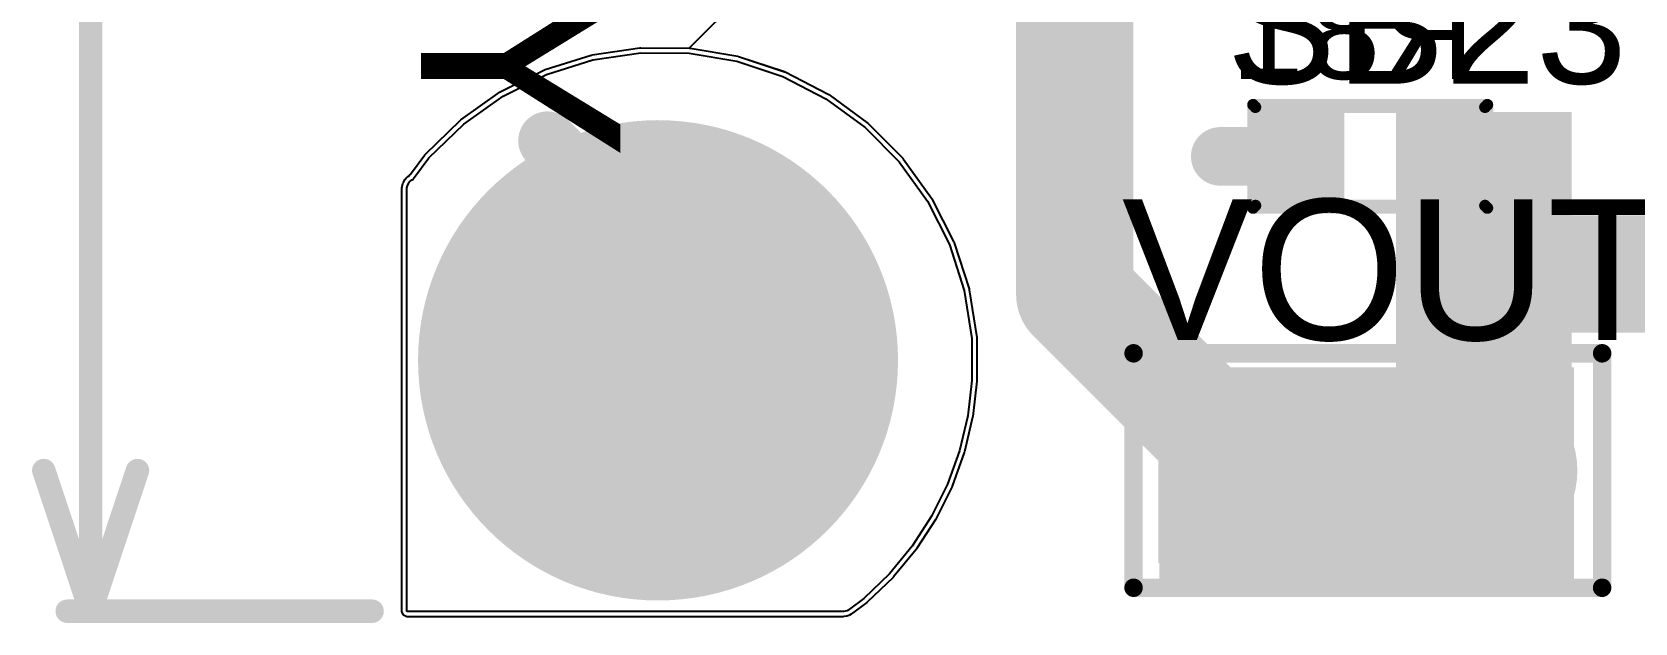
# Model space of a CAD drawing. Header units: millimetres. Extents: x 0 to 214, y 0 to 214.
# Drawn here: x -0.266 to 0.418, y -0.111 to 0.141 of the extents above; entities that cross this region are included whole.
import ezdxf

# ---------------------------------------------------------------- set-up
doc = ezdxf.new("R2010")
doc.units = ezdxf.units.MM
doc.header["$MEASUREMENT"] = 0
for name, color, linetype in [('BottomLayer', 5, 'Continuous'), ('BottomOverlay', 54, 'Continuous'), ('BottomPaste', 16, 'Continuous'), ('BottomSolder', 6, 'Continuous'), ('Mechanical1', 6, 'Continuous'), ('MultiLayer', 9, 'Continuous'), ('PadHoleLayer', 156, 'Continuous'), ('TopLayer', 1, 'Continuous'), ('TopOverlay', 2, 'Continuous'), ('TopPaste', 8, 'Continuous'), ('TopSolder', 216, 'Continuous'), ('ViaHoleLayer', 16, 'Continuous')]:
    doc.layers.add(name, color=color, linetype=linetype)
doc.styles.add('Arial', font='', dxfattribs={"height": 0.2})
doc.styles.get('Arial').set_extended_font_data('Arial')

# ---------------------------------------------------------------- blocks, each defined once
blk = doc.blocks.new('S______B______27')
at = {"layer": 'TopLayer'}
for points in [[(-0.045, -0.0175), (-0.045, 0.0175), (-0.015, 0.0175), (-0.015, -0.0175)], [(0.015, -0.0175), (0.015, 0.0175), (0.045, 0.0175), (0.045, -0.0175)]]:
    blk.add_hatch(color=1, dxfattribs=at).paths.add_polyline_path(points)
at = {"layer": 'TopPaste'}
for points in [[(-0.045, -0.0175), (-0.045, 0.0175), (-0.015, 0.0175), (-0.015, -0.0175)], [(0.015, -0.0175), (0.015, 0.0175), (0.045, 0.0175), (0.045, -0.0175)]]:
    blk.add_hatch(color=8, dxfattribs=at).paths.add_polyline_path(points)
at = {"layer": 'TopSolder'}
for points in [[(-0.049, -0.0215), (-0.049, 0.0215), (-0.011, 0.0215), (-0.011, -0.0215)], [(0.011, -0.0215), (0.011, 0.0215), (0.049, 0.0215), (0.049, -0.0215)]]:
    blk.add_hatch(color=216, dxfattribs=at).paths.add_polyline_path(points)
at = {"layer": 'TopOverlay', "const_width": 0.005}
for points in [[(0.05, 0.022), (-0.05, 0.022)], [(-0.05, 0.022), (-0.05, -0.022)], [(0.05, 0.022), (0.05, -0.022)], [(0.05, -0.022), (-0.05, -0.022)]]:
    blk.add_lwpolyline(points, dxfattribs=at)
at = {"layer": 'TopOverlay', "const_width": 0.0025}
for points in [[(-0.05125, 0.022, 1), (-0.04875, 0.022, 1)], [(-0.05125, 0.022, 1), (-0.04875, 0.022, 1)], [(0.04875, 0.022, 1), (0.05125, 0.022, 1)], [(0.04875, 0.022, 1), (0.05125, 0.022, 1)], [(-0.05125, -0.022, 1), (-0.04875, -0.022, 1)], [(-0.05125, -0.022, 1), (-0.04875, -0.022, 1)], [(0.04875, -0.022, 1), (0.05125, -0.022, 1)], [(0.04875, -0.022, 1), (0.05125, -0.022, 1)]]:
    blk.add_lwpolyline(points, format="xyb", close=True, dxfattribs=at)
blk = doc.blocks.new('RES_0603_B_59')
at = {"layer": 'BottomLayer'}
for points in [[(-0.045, -0.0175), (-0.045, 0.0175), (-0.015, 0.0175), (-0.015, -0.0175)], [(0.015, -0.0175), (0.015, 0.0175), (0.045, 0.0175), (0.045, -0.0175)]]:
    blk.add_hatch(color=5, dxfattribs=at).paths.add_polyline_path(points)
at = {"layer": 'BottomPaste'}
for points in [[(-0.045, -0.0175), (-0.045, 0.0175), (-0.015, 0.0175), (-0.015, -0.0175)], [(0.015, -0.0175), (0.015, 0.0175), (0.045, 0.0175), (0.045, -0.0175)]]:
    blk.add_hatch(color=16, dxfattribs=at).paths.add_polyline_path(points)
at = {"layer": 'BottomSolder'}
for points in [[(-0.049, -0.0215), (-0.049, 0.0215), (-0.011, 0.0215), (-0.011, -0.0215)], [(0.011, -0.0215), (0.011, 0.0215), (0.049, 0.0215), (0.049, -0.0215)]]:
    blk.add_hatch(color=6, dxfattribs=at).paths.add_polyline_path(points)
at = {"layer": 'BottomOverlay', "const_width": 0.005}
for points in [[(0.049, 0.021), (-0.049, 0.021)], [(-0.049, 0.021), (-0.049, -0.021)], [(0.049, 0.021), (0.049, -0.021)], [(0.049, -0.021), (-0.049, -0.021)]]:
    blk.add_lwpolyline(points, dxfattribs=at)
at = {"layer": 'BottomOverlay', "const_width": 0.0025}
for points in [[(-0.05025, 0.021, 1), (-0.04775, 0.021, 1)], [(-0.05025, 0.021, 1), (-0.04775, 0.021, 1)], [(0.04775, 0.021, 1), (0.05025, 0.021, 1)], [(0.04775, 0.021, 1), (0.05025, 0.021, 1)], [(-0.05025, -0.021, 1), (-0.04775, -0.021, 1)], [(-0.05025, -0.021, 1), (-0.04775, -0.021, 1)], [(0.04775, -0.021, 1), (0.05025, -0.021, 1)], [(0.04775, -0.021, 1), (0.05025, -0.021, 1)]]:
    blk.add_lwpolyline(points, format="xyb", close=True, dxfattribs=at)
blk = doc.blocks.new('HDR1X2_77')
at = {"layer": 'BottomLayer'}
blk.add_hatch(color=5, dxfattribs=at).paths.add_polyline_path([(-0.03543, 0.03543), (0.03543, 0.03543), (0.03543, -0.03543), (-0.03543, -0.03543)])
h = blk.add_hatch(color=5, dxfattribs=at)
edge = h.paths.add_edge_path()
edge.add_arc((0.1, 0), 0.03543, 0, 360)
at = {"layer": 'BottomSolder'}
blk.add_hatch(color=6, dxfattribs=at).paths.add_polyline_path([(-0.03943, 0.03943), (0.03943, 0.03943), (0.03943, -0.03943), (-0.03943, -0.03943)])
h = blk.add_hatch(color=6, dxfattribs=at)
edge = h.paths.add_edge_path()
edge.add_arc((0.1, 0), 0.03943, 0, 360)
at = {"layer": 'MultiLayer'}
blk.add_hatch(color=9, dxfattribs=at).paths.add_polyline_path([(-0.03543, 0.03543), (0.03543, 0.03543), (0.03543, -0.03543), (-0.03543, -0.03543)])
h = blk.add_hatch(color=9, dxfattribs=at)
edge = h.paths.add_edge_path()
edge.add_arc((0.1, 0), 0.03543, 0, 360)
at = {"layer": 'PadHoleLayer'}
h = blk.add_hatch(color=156, dxfattribs=at)
edge = h.paths.add_edge_path()
edge.add_arc((0, 0), 0.01772, 0, 360)
h = blk.add_hatch(color=156, dxfattribs=at)
edge = h.paths.add_edge_path()
edge.add_arc((0.1, 0), 0.01772, 0, 360)
at = {"layer": 'TopLayer'}
blk.add_hatch(color=1, dxfattribs=at).paths.add_polyline_path([(-0.03543, 0.03543), (0.03543, 0.03543), (0.03543, -0.03543), (-0.03543, -0.03543)])
h = blk.add_hatch(color=1, dxfattribs=at)
edge = h.paths.add_edge_path()
edge.add_arc((0.1, 0), 0.03543, 0, 360)
at = {"layer": 'TopSolder'}
blk.add_hatch(color=216, dxfattribs=at).paths.add_polyline_path([(-0.03943, 0.03943), (0.03943, 0.03943), (0.03943, -0.03943), (-0.03943, -0.03943)])
h = blk.add_hatch(color=216, dxfattribs=at)
edge = h.paths.add_edge_path()
edge.add_arc((0.1, 0), 0.03943, 0, 360)
at = {"layer": 'TopOverlay', "const_width": 0.00787}
for points in [[(-0.05, -0.05), (-0.05, 0.05)], [(-0.05, 0.05), (0.15, 0.05)], [(0.15, -0.05), (0.15, 0.05)], [(-0.05, -0.05), (0.15, -0.05)]]:
    blk.add_lwpolyline(points, dxfattribs=at)
at = {"layer": 'TopOverlay', "const_width": 0.00394}
for points in [[(-0.05197, 0.05, 1), (-0.04803, 0.05, 1)], [(-0.05197, 0.05, 1), (-0.04803, 0.05, 1)], [(0.14803, 0.05, 1), (0.15197, 0.05, 1)], [(0.14803, 0.05, 1), (0.15197, 0.05, 1)], [(-0.05197, -0.05, 1), (-0.04803, -0.05, 1)], [(-0.05197, -0.05, 1), (-0.04803, -0.05, 1)], [(0.14803, -0.05, 1), (0.15197, -0.05, 1)], [(0.14803, -0.05, 1), (0.15197, -0.05, 1)]]:
    blk.add_lwpolyline(points, format="xyb", close=True, dxfattribs=at)

msp = doc.modelspace()

# ---------------------------------------------------------------- hatches: boundary and pattern name
at = {"layer": 'BottomLayer'}
h = msp.add_hatch(color=5, dxfattribs=at)
edge = h.paths.add_edge_path()
edge.add_arc((0.00118, 0.00118), 0.09843, 0, 360)
h = msp.add_hatch(color=5, dxfattribs=at)
edge = h.paths.add_edge_path()
edge.add_arc((0.24114, 0.08817), 0.01181, 0, 360)
h = msp.add_hatch(color=5, dxfattribs=at)
edge = h.paths.add_edge_path()
edge.add_arc((0.00601, 0.07818), 0.01181, 0, 360)
h = msp.add_hatch(color=5, dxfattribs=at)
edge = h.paths.add_edge_path()
edge.add_arc((-0.0499, 0.05916), 0.01181, 0, 360)
h = msp.add_hatch(color=5, dxfattribs=at)
edge = h.paths.add_edge_path()
edge.add_arc((0.059, 0.05209), 0.01181, 0, 360)
msp.add_hatch(color=5, dxfattribs=at).paths.add_polyline_path([(0.322, 0.013), (0.636, 0.013), (0.636, 0.063), (0.322, 0.063)])
h = msp.add_hatch(color=5, dxfattribs=at)
edge = h.paths.add_edge_path()
edge.add_arc((-0.07599, 0.00618), 0.01181, 0, 360)
h = msp.add_hatch(color=5, dxfattribs=at)
edge = h.paths.add_edge_path()
edge.add_arc((0.07801, -0.00382), 0.01181, 0, 360)
h = msp.add_hatch(color=5, dxfattribs=at)
edge = h.paths.add_edge_path()
edge.add_arc((-0.05697, -0.04973), 0.01181, 0, 360)
h = msp.add_hatch(color=5, dxfattribs=at)
edge = h.paths.add_edge_path()
edge.add_arc((0.05193, -0.05681), 0.01181, 0, 360)
h = msp.add_hatch(color=5, dxfattribs=at)
edge = h.paths.add_edge_path()
edge.add_arc((-0.00399, -0.07582), 0.01181, 0, 360)
at = {"layer": 'BottomSolder'}
h = msp.add_hatch(color=6, dxfattribs=at)
edge = h.paths.add_edge_path()
edge.add_arc((0.00118, 0.00118), 0.10243, 0, 360)
h = msp.add_hatch(color=6, dxfattribs=at)
edge = h.paths.add_edge_path()
edge.add_arc((0.24114, 0.08817), 0.00991, 0, 360)
at = {"layer": 'MultiLayer'}
h = msp.add_hatch(color=9, dxfattribs=at)
edge = h.paths.add_edge_path()
edge.add_arc((0.00118, 0.00118), 0.09843, 0, 360)
at = {"layer": 'PadHoleLayer'}
h = msp.add_hatch(color=156, dxfattribs=at)
edge = h.paths.add_edge_path()
edge.add_arc((0.00118, 0.00118), 0.06102, 0, 360)
at = {"layer": 'TopLayer'}
for points in [[(0.31614, -0.02883), (0.39114, -0.02883), (0.39114, 0.10717), (0.31614, 0.10717)], [(0.21514, -0.09583), (0.39214, -0.09583), (0.39214, -0.00183), (0.21514, -0.00183)]]:
    msp.add_hatch(color=1, dxfattribs=at).paths.add_polyline_path(points)
h = msp.add_hatch(color=1, dxfattribs=at)
edge = h.paths.add_edge_path()
edge.add_arc((0.00118, 0.00118), 0.09843, 0, 360)
h = msp.add_hatch(color=1, dxfattribs=at)
edge = h.paths.add_edge_path()
edge.add_arc((0.24114, 0.08817), 0.01181, 0, 360)
h = msp.add_hatch(color=1, dxfattribs=at)
edge = h.paths.add_edge_path()
edge.add_arc((0.00601, 0.07818), 0.01181, 0, 360)
h = msp.add_hatch(color=1, dxfattribs=at)
edge = h.paths.add_edge_path()
edge.add_arc((-0.0499, 0.05916), 0.01181, 0, 360)
h = msp.add_hatch(color=1, dxfattribs=at)
edge = h.paths.add_edge_path()
edge.add_arc((0.059, 0.05209), 0.01181, 0, 360)
h = msp.add_hatch(color=1, dxfattribs=at)
edge = h.paths.add_edge_path()
edge.add_arc((-0.07599, 0.00618), 0.01181, 0, 360)
h = msp.add_hatch(color=1, dxfattribs=at)
edge = h.paths.add_edge_path()
edge.add_arc((0.07801, -0.00382), 0.01181, 0, 360)
h = msp.add_hatch(color=1, dxfattribs=at)
edge = h.paths.add_edge_path()
edge.add_arc((-0.05697, -0.04973), 0.01181, 0, 360)
h = msp.add_hatch(color=1, dxfattribs=at)
edge = h.paths.add_edge_path()
edge.add_arc((0.05193, -0.05681), 0.01181, 0, 360)
h = msp.add_hatch(color=1, dxfattribs=at)
edge = h.paths.add_edge_path()
edge.add_arc((-0.00399, -0.07582), 0.01181, 0, 360)
at = {"layer": 'TopSolder'}
h = msp.add_hatch(color=216, dxfattribs=at)
edge = h.paths.add_edge_path()
edge.add_arc((0.00118, 0.00118), 0.10243, 0, 360)
h = msp.add_hatch(color=216, dxfattribs=at)
edge = h.paths.add_edge_path()
edge.add_arc((0.24114, 0.08817), 0.00991, 0, 360)
at = {"layer": 'ViaHoleLayer'}
h = msp.add_hatch(color=16, dxfattribs=at)
edge = h.paths.add_edge_path()
edge.add_arc((0.24114, 0.08817), 0.00591, 0, 360)
h = msp.add_hatch(color=16, dxfattribs=at)
edge = h.paths.add_edge_path()
edge.add_arc((0.00601, 0.07818), 0.00591, 0, 360)
h = msp.add_hatch(color=16, dxfattribs=at)
edge = h.paths.add_edge_path()
edge.add_arc((-0.0499, 0.05916), 0.00591, 0, 360)
h = msp.add_hatch(color=16, dxfattribs=at)
edge = h.paths.add_edge_path()
edge.add_arc((0.059, 0.05209), 0.00591, 0, 360)
h = msp.add_hatch(color=16, dxfattribs=at)
edge = h.paths.add_edge_path()
edge.add_arc((-0.07599, 0.00618), 0.00591, 0, 360)
h = msp.add_hatch(color=16, dxfattribs=at)
edge = h.paths.add_edge_path()
edge.add_arc((0.07801, -0.00382), 0.00591, 0, 360)
h = msp.add_hatch(color=16, dxfattribs=at)
edge = h.paths.add_edge_path()
edge.add_arc((-0.05697, -0.04973), 0.00591, 0, 360)
h = msp.add_hatch(color=16, dxfattribs=at)
edge = h.paths.add_edge_path()
edge.add_arc((0.05193, -0.05681), 0.00591, 0, 360)
h = msp.add_hatch(color=16, dxfattribs=at)
edge = h.paths.add_edge_path()
edge.add_arc((-0.00399, -0.07582), 0.00591, 0, 360)

# ---------------------------------------------------------------- linework, layer by layer
at = {"layer": 'BottomLayer'}
for p, q in [((-0.02666, 0.12929), (-0.0062, 0.13234)), ((-0.0062, 0.13234), (0.01447, 0.13216)), ((0.01447, 0.13216), (0.03487, 0.12877)), ((-0.04638, 0.12311), (-0.02666, 0.12929)), ((0.03487, 0.12877), (0.05449, 0.12225)), ((-0.06491, 0.11392), (-0.04638, 0.12311)), ((0.05449, 0.12225), (0.07286, 0.11275)), ((-0.08178, 0.10197), (-0.06491, 0.11392)), ((0.07286, 0.11275), (0.08952, 0.10052)), ((-0.09659, 0.08753), (-0.08178, 0.10197)), ((0.08952, 0.10052), (0.10408, 0.08583)), ((-0.10278, 0.07925), (-0.09659, 0.08753)), ((0.10408, 0.08583), (0.11618, 0.06906)), ((-0.106, 0.07472), (-0.10562, 0.07606)), ((-0.10562, 0.07606), (-0.10489, 0.07725)), ((-0.10489, 0.07725), (-0.10386, 0.07819)), ((-0.10386, 0.07819), (-0.10324, 0.0785)), ((-0.10324, 0.0785), (-0.10319, 0.0786)), ((-0.10324, 0.0785), (-0.10324, 0.0785)), ((-0.10319, 0.0786), (-0.10308, 0.0788)), ((-0.10308, 0.0788), (-0.10297, 0.07898)), ((-0.10297, 0.07898), (-0.10284, 0.07917)), ((-0.10284, 0.07917), (-0.10278, 0.07925)), ((-0.106, 0.07402), (-0.106, 0.07472)), ((-0.106, -0.05615), (-0.106, 0.07402)), ((0.11618, 0.06906), (0.12552, 0.05062)), ((0.12552, 0.05062), (0.13187, 0.03094)), ((0.13187, 0.03094), (0.13509, 0.01052)), ((0.13509, 0.01052), (0.13509, 0.00018)), ((0.13509, 0.00018), (0.13509, -0.00743)), ((0.13509, -0.00743), (0.13334, -0.02255)), ((0.13334, -0.02255), (0.12987, -0.03737)), ((0.12987, -0.03737), (0.12472, -0.05169)), ((0.12472, -0.05169), (0.11795, -0.06533)), ((-0.106, -0.106), (-0.106, -0.05615)), ((0.11795, -0.06533), (0.10967, -0.0781)), ((0.10967, -0.0781), (0.09997, -0.08983)), ((0.09997, -0.08983), (0.08899, -0.10037)), ((0.08899, -0.10037), (0.08293, -0.10498)), ((0.0799, -0.106), (-0.106, -0.106)), ((0.08031, -0.106), (0.0799, -0.106)), ((0.0799, -0.106), (0.0799, -0.106)), ((0.08111, -0.10587), (0.08031, -0.106)), ((0.08189, -0.10561), (0.08111, -0.10587)), ((0.08261, -0.10522), (0.08189, -0.10561)), ((0.08293, -0.10498), (0.08261, -0.10522))]:
    msp.add_line(p, q, dxfattribs=at)
for points, const_width in [([(0.179, 0.02931), (0.179, 0.509)], 0.05), ([(-0.046, 0.09486), (0.00118, 0.04768)], 0.025), ([(0.24114, 0.08817), (0.27514, 0.08817)], 0.025), ([(0.33514, 0.04617), (0.33514, 0.08817)], 0.025), ([(0.00118, 0.00118), (0.00118, 0.04768)], 0.025), ([(0.179, 0.02931), (0.25414, -0.04583)], 0.05)]:
    msp.add_lwpolyline(points, dxfattribs=dict(at, const_width=const_width))
for points, const_width in [([(-0.05225, 0.09486, 1), (-0.03975, 0.09486, 1)], 0.0125), ([(0.23489, 0.08817, 1), (0.24739, 0.08817, 1)], 0.0125), ([(0.26889, 0.08817, 1), (0.28139, 0.08817, 1)], 0.0125), ([(0.32889, 0.08817, 1), (0.34139, 0.08817, 1)], 0.0125), ([(-0.00507, 0.04768, 1), (0.00743, 0.04768, 1)], 0.0125), ([(-0.00507, 0.04768, 1), (0.00743, 0.04768, 1)], 0.0125), ([(0.32889, 0.04617, 1), (0.34139, 0.04617, 1)], 0.0125), ([(0.1665, 0.02931, 1), (0.1915, 0.02931, 1)], 0.025), ([(0.1665, 0.02931, 1), (0.1915, 0.02931, 1)], 0.025), ([(-0.00507, 0.00118, 1), (0.00743, 0.00118, 1)], 0.0125), ([(0.24164, -0.04583, 1), (0.26664, -0.04583, 1)], 0.025)]:
    msp.add_lwpolyline(points, format="xyb", close=True, dxfattribs=dict(at, const_width=const_width))
at = {"layer": 'BottomSolder'}
for p, q in [((0.01449, 0.13433), (214.06023, 213.98652)), ((-0.04703, 0.12517), (-0.0273, 0.13136)), ((-0.0273, 0.13136), (-0.02713, 0.13134)), ((-0.02713, 0.13134), (-0.02697, 0.13144)), ((-0.02697, 0.13144), (-0.00652, 0.13448)), ((-0.00652, 0.13448), (-0.00635, 0.13444)), ((-0.00635, 0.13444), (-0.00619, 0.1345)), ((-0.00619, 0.1345), (0.01449, 0.13433)), ((0.01449, 0.13433), (0.01465, 0.13426)), ((0.01465, 0.13426), (0.01483, 0.1343)), ((0.01483, 0.1343), (0.03522, 0.13091)), ((0.03522, 0.13091), (0.03537, 0.13081)), ((0.03537, 0.13081), (0.03555, 0.13083)), ((0.03555, 0.13083), (0.05517, 0.1243)), ((-0.06587, 0.11586), (-0.04735, 0.12505)), ((-0.04735, 0.12505), (-0.04717, 0.12506)), ((-0.04717, 0.12506), (-0.04703, 0.12517)), ((0.05517, 0.1243), (0.05531, 0.12419)), ((0.05531, 0.12419), (0.05548, 0.12417)), ((0.05548, 0.12417), (0.07385, 0.11468)), ((-0.08303, 0.10373), (-0.06616, 0.11569)), ((-0.06616, 0.11569), (-0.06599, 0.11573)), ((-0.06599, 0.11573), (-0.06587, 0.11586)), ((0.07385, 0.11468), (0.07397, 0.11454)), ((0.07397, 0.11454), (0.07414, 0.1145)), ((0.07414, 0.1145), (0.0908, 0.10226)), ((-0.0981, 0.08908), (-0.08329, 0.10352)), ((-0.08329, 0.10352), (-0.08313, 0.10358)), ((-0.08313, 0.10358), (-0.08303, 0.10373)), ((0.0908, 0.10226), (0.0909, 0.10211)), ((0.0909, 0.10211), (0.09106, 0.10204)), ((0.09106, 0.10204), (0.10562, 0.08736)), ((-0.09817, 0.08892), (-0.0981, 0.08908)), ((-0.10451, 0.08055), (-0.09832, 0.08883)), ((-0.09832, 0.08883), (-0.09817, 0.08892)), ((0.10562, 0.08736), (0.10569, 0.08719)), ((0.10569, 0.08719), (0.10584, 0.0871)), ((0.10584, 0.0871), (0.11793, 0.07033)), ((-0.10808, 0.07531), (-0.1077, 0.07665)), ((-0.10805, 0.07501), (-0.10808, 0.07531)), ((-0.1077, 0.07665), (-0.10751, 0.07689)), ((-0.10751, 0.07689), (-0.10746, 0.0772)), ((-0.10746, 0.0772), (-0.10673, 0.07839)), ((-0.10673, 0.07839), (-0.10648, 0.07857)), ((-0.10648, 0.07857), (-0.10635, 0.07884)), ((-0.10635, 0.07884), (-0.10533, 0.07979)), ((-0.10533, 0.07979), (-0.10504, 0.07989)), ((-0.10504, 0.07989), (-0.10483, 0.08013)), ((-0.10483, 0.08013), (-0.10476, 0.08016)), ((-0.10476, 0.08016), (-0.10475, 0.0802)), ((-0.10475, 0.0802), (-0.10463, 0.08039)), ((-0.10463, 0.08039), (-0.10459, 0.08041)), ((-0.10459, 0.08041), (-0.10457, 0.08046)), ((-0.10457, 0.08046), (-0.10451, 0.08055)), ((-0.10451, 0.08055), (-0.10451, 0.08055)), ((-0.10817, 0.07472), (-0.10805, 0.07501)), ((-0.10817, 0.07402), (-0.10817, 0.07472)), ((-0.10817, -0.05615), (-0.10817, 0.07402)), ((-0.10817, 0.07402), (-0.10817, 0.07402)), ((0.11793, 0.07033), (0.11798, 0.07016)), ((0.11798, 0.07016), (0.11811, 0.07004)), ((0.11811, 0.07004), (0.12745, 0.0516)), ((0.12745, 0.0516), (0.12746, 0.05142)), ((0.12746, 0.05142), (0.12758, 0.05128)), ((0.12758, 0.05128), (0.13393, 0.03161)), ((0.13393, 0.03161), (0.13392, 0.03143)), ((0.13392, 0.03143), (0.13401, 0.03128)), ((0.13401, 0.03128), (0.13723, 0.01085)), ((0.13723, 0.01085), (0.13719, 0.01068)), ((0.13719, 0.01068), (0.13726, 0.01052)), ((0.13726, 0.01052), (0.13726, 0.00018)), ((0.13726, 0.00018), (0.13726, -0.00743)), ((0.13724, -0.00768), (0.13549, -0.0228)), ((0.13726, -0.00743), (0.13721, -0.00755)), ((0.13721, -0.00755), (0.13724, -0.00768)), ((0.13545, -0.02305), (0.13198, -0.03787)), ((0.13549, -0.0228), (0.13543, -0.02292)), ((0.13543, -0.02292), (0.13545, -0.02305)), ((0.13191, -0.03811), (0.12675, -0.05243)), ((0.13198, -0.03787), (0.1319, -0.03797)), ((0.1319, -0.03797), (0.13191, -0.03811)), ((0.12666, -0.05266), (0.11989, -0.06629)), ((0.12667, -0.05253), (0.12666, -0.05266)), ((0.12675, -0.05243), (0.12667, -0.05253)), ((-0.10817, -0.106), (-0.10817, -0.05615)), ((0.11977, -0.06651), (0.11148, -0.07928)), ((0.11979, -0.06638), (0.11977, -0.06651)), ((0.11989, -0.06629), (0.11979, -0.06638)), ((0.11134, -0.07948), (0.10164, -0.09121)), ((0.11138, -0.07935), (0.11134, -0.07948)), ((0.11148, -0.07928), (0.11138, -0.07935)), ((0.10147, -0.09139), (0.09049, -0.10193)), ((0.10152, -0.09127), (0.10147, -0.09139)), ((0.10164, -0.09121), (0.10152, -0.09127)), ((0.0903, -0.1021), (0.08424, -0.1067)), ((0.09037, -0.10198), (0.0903, -0.1021)), ((0.09049, -0.10193), (0.09037, -0.10198)), ((-0.10753, -0.10753), (-0.10817, -0.106)), ((-0.106, -0.10816), (-0.10753, -0.10753)), ((0.0799, -0.10816), (-0.106, -0.10816)), ((0.08031, -0.10816), (0.0799, -0.10816)), ((0.0799, -0.10816), (0.0799, -0.10816)), ((0.08048, -0.10809), (0.08031, -0.10816)), ((0.08066, -0.10814), (0.08048, -0.10809)), ((0.08146, -0.108), (0.08066, -0.10814)), ((0.08162, -0.10791), (0.08146, -0.108)), ((0.0818, -0.10792), (0.08162, -0.10791)), ((0.08258, -0.10766), (0.0818, -0.10792)), ((0.08272, -0.10754), (0.08258, -0.10766)), ((0.0829, -0.10752), (0.08272, -0.10754)), ((0.08362, -0.10714), (0.0829, -0.10752)), ((0.08374, -0.10699), (0.08362, -0.10714)), ((0.08392, -0.10695), (0.08374, -0.10699)), ((0.08424, -0.1067), (0.08392, -0.10695)), ((0.08424, -0.1067), (0.08424, -0.1067))]:
    msp.add_line(p, q, dxfattribs=at)
at = {"layer": 'Mechanical1', "const_width": 0.01}
for points in [[(-0.241, -0.10583), (-0.241, 1.78327)], [(-0.261, -0.04583), (-0.241, -0.10583)], [(-0.241, -0.10583), (-0.221, -0.04583)], [(-0.251, -0.10583), (-0.12086, -0.10583)]]:
    msp.add_lwpolyline(points, dxfattribs=at)
at = {"layer": 'Mechanical1', "const_width": 0.005}
for points in [[(-0.2635, -0.04583, 1), (-0.2585, -0.04583, 1)], [(-0.2235, -0.04583, 1), (-0.2185, -0.04583, 1)], [(-0.2535, -0.10583, 1), (-0.2485, -0.10583, 1)], [(-0.2435, -0.10583, 1), (-0.2385, -0.10583, 1)], [(-0.2435, -0.10583, 1), (-0.2385, -0.10583, 1)], [(-0.2435, -0.10583, 1), (-0.2385, -0.10583, 1)], [(-0.12336, -0.10583, 1), (-0.11836, -0.10583, 1)]]:
    msp.add_lwpolyline(points, format="xyb", close=True, dxfattribs=at)
at = {"layer": 'TopLayer'}
for p, q in [((-0.02666, 0.1293), (-0.0062, 0.13234)), ((-0.0062, 0.13234), (0.01447, 0.13216)), ((0.01447, 0.13216), (0.03487, 0.12877)), ((-0.04638, 0.12311), (-0.02666, 0.1293)), ((0.03487, 0.12877), (0.05449, 0.12225)), ((-0.06491, 0.11392), (-0.04638, 0.12311)), ((0.05449, 0.12225), (0.07286, 0.11275)), ((-0.08178, 0.10197), (-0.06491, 0.11392)), ((0.07286, 0.11275), (0.08952, 0.10052)), ((-0.09659, 0.08753), (-0.08178, 0.10197)), ((0.08952, 0.10052), (0.10408, 0.08583)), ((-0.10278, 0.07925), (-0.09659, 0.08753)), ((0.10408, 0.08583), (0.11618, 0.06906)), ((-0.106, 0.07472), (-0.10562, 0.07606)), ((-0.10562, 0.07606), (-0.10489, 0.07725)), ((-0.10489, 0.07725), (-0.10386, 0.07819)), ((-0.10386, 0.07819), (-0.10324, 0.0785)), ((-0.10324, 0.0785), (-0.10319, 0.0786)), ((-0.10319, 0.0786), (-0.10308, 0.0788)), ((-0.10308, 0.0788), (-0.10297, 0.07898)), ((-0.10297, 0.07898), (-0.10284, 0.07917)), ((-0.10284, 0.07917), (-0.10278, 0.07925)), ((-0.106, 0.07402), (-0.106, 0.07472)), ((-0.106, -0.05615), (-0.106, 0.07402)), ((0.11618, 0.06906), (0.12552, 0.05062)), ((0.12552, 0.05062), (0.13187, 0.03094)), ((0.13187, 0.03094), (0.13509, 0.01052)), ((0.13509, 0.01052), (0.13509, 0.00018)), ((0.13509, 0.00018), (0.13509, -0.00743)), ((0.13509, -0.00743), (0.13334, -0.02255)), ((0.13334, -0.02255), (0.12987, -0.03737)), ((0.12987, -0.03737), (0.12472, -0.05169)), ((0.12472, -0.05169), (0.11795, -0.06533)), ((-0.106, -0.106), (-0.106, -0.05615)), ((0.11795, -0.06533), (0.10967, -0.0781)), ((0.10967, -0.0781), (0.09997, -0.08983)), ((0.09997, -0.08983), (0.08899, -0.10037)), ((0.08899, -0.10037), (0.08293, -0.10498)), ((0.0799, -0.106), (-0.106, -0.106)), ((0.08031, -0.106), (0.0799, -0.106)), ((0.0799, -0.106), (0.0799, -0.106)), ((0.08111, -0.10587), (0.08031, -0.106)), ((0.08189, -0.10561), (0.08111, -0.10587)), ((0.08261, -0.10522), (0.08189, -0.10561)), ((0.08293, -0.10498), (0.08261, -0.10522))]:
    msp.add_line(p, q, dxfattribs=at)
for points, const_width in [([(0.00057, 0.08363), (0.00118, 0.08301)], 0.04), ([(0.00118, 0.08301), (0.00601, 0.07818)], 0.04), ([(0.00118, 0.00118), (0.00118, 0.08301)], 0.04), ([(0.00101, 0.00118), (0.00101, 0.07818)], 0.04), ([(0.24114, 0.08817), (0.27514, 0.08817)], 0.025), ([(0.33514, 0.04017), (0.33514, 0.08817)], 0.025), ([(0.33514, 0.04017), (0.35414, 0.02117)], 0.025), ([(0.35414, -0.04583), (0.35414, 0.02117)], 0.025), ([(0.00101, 0.00118), (0.05401, -0.05182)], 0.04), ([(0.25414, -0.04583), (0.35414, -0.04583)], 0.022)]:
    msp.add_lwpolyline(points, dxfattribs=dict(at, const_width=const_width))
for points, const_width in [([(-0.00943, 0.08363, 1), (0.01057, 0.08363, 1)], 0.02), ([(-0.00882, 0.08301, 1), (0.01118, 0.08301, 1)], 0.02), ([(-0.00882, 0.08301, 1), (0.01118, 0.08301, 1)], 0.02), ([(-0.00882, 0.08301, 1), (0.01118, 0.08301, 1)], 0.02), ([(-0.00899, 0.07818, 1), (0.01101, 0.07818, 1)], 0.02), ([(-0.00399, 0.07818, 1), (0.01601, 0.07818, 1)], 0.02), ([(0.23489, 0.08817, 1), (0.24739, 0.08817, 1)], 0.0125), ([(0.26889, 0.08817, 1), (0.28139, 0.08817, 1)], 0.0125), ([(0.32889, 0.08817, 1), (0.34139, 0.08817, 1)], 0.0125), ([(0.32889, 0.04017, 1), (0.34139, 0.04017, 1)], 0.0125), ([(0.32889, 0.04017, 1), (0.34139, 0.04017, 1)], 0.0125), ([(0.34789, 0.02117, 1), (0.36039, 0.02117, 1)], 0.0125), ([(0.34789, 0.02117, 1), (0.36039, 0.02117, 1)], 0.0125), ([(-0.00899, 0.00118, 1), (0.01101, 0.00118, 1)], 0.02), ([(-0.00899, 0.00118, 1), (0.01101, 0.00118, 1)], 0.02), ([(-0.00882, 0.00118, 1), (0.01118, 0.00118, 1)], 0.02), ([(0.04401, -0.05182, 1), (0.06401, -0.05182, 1)], 0.02), ([(0.34789, -0.04583, 1), (0.36039, -0.04583, 1)], 0.0125), ([(0.24864, -0.04583, 1), (0.25964, -0.04583, 1)], 0.011), ([(0.34864, -0.04583, 1), (0.35964, -0.04583, 1)], 0.011)]:
    msp.add_lwpolyline(points, format="xyb", close=True, dxfattribs=dict(at, const_width=const_width))
at = {"layer": 'TopSolder'}
for p, q in [((0.01449, 0.13433), (214.06023, 213.98652)), ((-0.04703, 0.12517), (-0.0273, 0.13136)), ((-0.0273, 0.13136), (-0.02713, 0.13134)), ((-0.02713, 0.13134), (-0.02697, 0.13144)), ((-0.02697, 0.13144), (-0.00652, 0.13448)), ((-0.00652, 0.13448), (-0.00635, 0.13444)), ((-0.00635, 0.13444), (-0.00619, 0.1345)), ((-0.00619, 0.1345), (0.01449, 0.13433)), ((0.01449, 0.13433), (0.01465, 0.13426)), ((0.01465, 0.13426), (0.01483, 0.1343)), ((0.01483, 0.1343), (0.03522, 0.13091)), ((0.03522, 0.13091), (0.03537, 0.13082)), ((0.03537, 0.13082), (0.03555, 0.13083)), ((0.03555, 0.13083), (0.05517, 0.12431)), ((-0.06587, 0.11586), (-0.04735, 0.12505)), ((-0.04735, 0.12505), (-0.04717, 0.12506)), ((-0.04717, 0.12506), (-0.04703, 0.12517)), ((0.05517, 0.12431), (0.05531, 0.12419)), ((0.05531, 0.12419), (0.05548, 0.12417)), ((0.05548, 0.12417), (0.07385, 0.11468)), ((-0.08303, 0.10373), (-0.06616, 0.11569)), ((-0.06616, 0.11569), (-0.06599, 0.11573)), ((-0.06599, 0.11573), (-0.06587, 0.11586)), ((0.07385, 0.11468), (0.07397, 0.11454)), ((0.07397, 0.11454), (0.07414, 0.1145)), ((0.07414, 0.1145), (0.0908, 0.10226)), ((-0.0981, 0.08908), (-0.08329, 0.10352)), ((-0.08329, 0.10352), (-0.08313, 0.10358)), ((-0.08313, 0.10358), (-0.08303, 0.10373)), ((0.0908, 0.10226), (0.0909, 0.10211)), ((0.0909, 0.10211), (0.09106, 0.10204)), ((0.09106, 0.10204), (0.10562, 0.08736)), ((-0.09817, 0.08892), (-0.0981, 0.08908)), ((-0.10451, 0.08055), (-0.09832, 0.08883)), ((-0.09832, 0.08883), (-0.09817, 0.08892)), ((0.10562, 0.08736), (0.10569, 0.08719)), ((0.10569, 0.08719), (0.10584, 0.0871)), ((0.10584, 0.0871), (0.11793, 0.07033)), ((-0.10808, 0.07531), (-0.1077, 0.07665)), ((-0.10805, 0.07501), (-0.10808, 0.07531)), ((-0.1077, 0.07665), (-0.10751, 0.07689)), ((-0.10751, 0.07689), (-0.10746, 0.0772)), ((-0.10746, 0.0772), (-0.10673, 0.07839)), ((-0.10673, 0.07839), (-0.10648, 0.07857)), ((-0.10648, 0.07857), (-0.10635, 0.07885)), ((-0.10635, 0.07885), (-0.10533, 0.07979)), ((-0.10533, 0.07979), (-0.10504, 0.07989)), ((-0.10504, 0.07989), (-0.10483, 0.08013)), ((-0.10483, 0.08013), (-0.10476, 0.08016)), ((-0.10476, 0.0802), (-0.10463, 0.08039)), ((-0.10476, 0.08016), (-0.10476, 0.0802)), ((-0.10463, 0.08039), (-0.10459, 0.08041)), ((-0.10459, 0.08041), (-0.10458, 0.08046)), ((-0.10458, 0.08046), (-0.10451, 0.08055)), ((-0.10451, 0.08055), (-0.10451, 0.08055)), ((-0.10817, 0.07472), (-0.10805, 0.07501)), ((-0.10817, 0.07402), (-0.10817, 0.07472)), ((-0.10816, -0.05615), (-0.10817, 0.07402)), ((-0.10817, 0.07402), (-0.10817, 0.07402)), ((0.11793, 0.07033), (0.11798, 0.07016)), ((0.11798, 0.07016), (0.11811, 0.07004)), ((0.11811, 0.07004), (0.12745, 0.05159)), ((0.12745, 0.05159), (0.12746, 0.05142)), ((0.12746, 0.05142), (0.12758, 0.05128)), ((0.12758, 0.05128), (0.13393, 0.03161)), ((0.13393, 0.03161), (0.13392, 0.03143)), ((0.13392, 0.03143), (0.13401, 0.03128)), ((0.13401, 0.03128), (0.13723, 0.01085)), ((0.13723, 0.01085), (0.13719, 0.01068)), ((0.13719, 0.01068), (0.13726, 0.01052)), ((0.13726, 0.01052), (0.13726, 0.00018)), ((0.13726, 0.00018), (0.13726, -0.00743)), ((0.13724, -0.00768), (0.13549, -0.0228)), ((0.13726, -0.00743), (0.13721, -0.00755)), ((0.13721, -0.00755), (0.13724, -0.00768)), ((0.13545, -0.02305), (0.13198, -0.03787)), ((0.13549, -0.0228), (0.13543, -0.02292)), ((0.13543, -0.02292), (0.13545, -0.02305)), ((0.13191, -0.03811), (0.12675, -0.05243)), ((0.13198, -0.03787), (0.1319, -0.03797)), ((0.1319, -0.03797), (0.13191, -0.03811)), ((0.12666, -0.05266), (0.11989, -0.06629)), ((0.12667, -0.05253), (0.12666, -0.05266)), ((0.12675, -0.05243), (0.12667, -0.05253)), ((-0.10816, -0.106), (-0.10816, -0.05615)), ((0.11977, -0.06651), (0.11148, -0.07928)), ((0.11979, -0.06638), (0.11977, -0.06651)), ((0.11989, -0.06629), (0.11979, -0.06638)), ((0.11134, -0.07948), (0.10164, -0.09121)), ((0.11138, -0.07935), (0.11134, -0.07948)), ((0.11148, -0.07928), (0.11138, -0.07935)), ((0.10147, -0.09139), (0.09049, -0.10193)), ((0.10152, -0.09127), (0.10147, -0.09139)), ((0.10164, -0.09121), (0.10152, -0.09127)), ((0.0903, -0.1021), (0.08424, -0.1067)), ((0.09037, -0.10198), (0.0903, -0.1021)), ((0.09049, -0.10193), (0.09037, -0.10198)), ((-0.10753, -0.10753), (-0.10816, -0.106)), ((-0.106, -0.10816), (-0.10753, -0.10753)), ((0.0799, -0.10816), (-0.106, -0.10816)), ((0.0803, -0.10816), (0.0799, -0.10816)), ((0.0799, -0.10816), (0.0799, -0.10816)), ((0.08048, -0.10809), (0.0803, -0.10816)), ((0.08066, -0.10814), (0.08048, -0.10809)), ((0.08146, -0.108), (0.08066, -0.10814)), ((0.08162, -0.10791), (0.08146, -0.108)), ((0.0818, -0.10792), (0.08162, -0.10791)), ((0.08258, -0.10766), (0.0818, -0.10792)), ((0.08272, -0.10754), (0.08258, -0.10766)), ((0.0829, -0.10752), (0.08272, -0.10754)), ((0.08362, -0.10714), (0.0829, -0.10752)), ((0.08374, -0.10699), (0.08362, -0.10714)), ((0.08392, -0.10695), (0.08374, -0.10699)), ((0.08424, -0.1067), (0.08392, -0.10695)), ((0.08424, -0.1067), (0.08424, -0.1067))]:
    msp.add_line(p, q, dxfattribs=at)

# ---------------------------------------------------------------- block references
at = {"rotation": 180}
for name in ['S______B______27', 'RES_0603_B_59']:
    msp.add_blockref(name, (0.30514, 0.08817), dxfattribs=at)
msp.add_blockref('HDR1X2_77', (0.25414, -0.04583))

# ---------------------------------------------------------------- texts
at = {"layer": 'BottomOverlay', "style": 'Arial', "text_generation_flag": 2}
msp.add_text('R81', height=0.04, dxfattribs=at).set_placement((0.34979, 0.12118))
at = {"layer": 'TopOverlay', "style": 'Arial'}
for s, height, rotation, p in [('BATTERY', 0.085, 270, (-0.09996, 0.63461)), ('VOUT-A', 0.06, 360, (0.19914, 0.00987))]:
    msp.add_text(s, height=height, rotation=rotation, dxfattribs=at).set_placement(p)
msp.add_text('SB23', height=0.05, dxfattribs=at).set_placement((0.2439, 0.11917))

doc.saveas('drawing.dxf')
